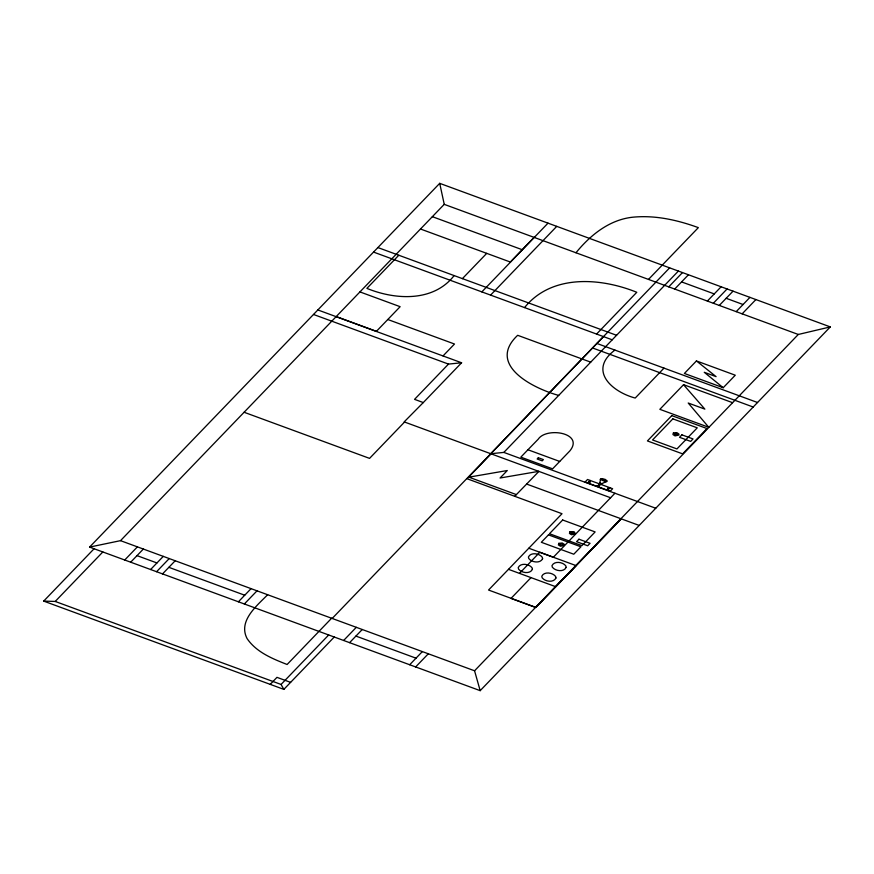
<?xml version="1.0" encoding="UTF-8"?>
<svg xmlns="http://www.w3.org/2000/svg" width="874" height="874" viewBox="0 0 874 874"><rect width="100%" height="100%" fill="white"/><g stroke="black" fill="none" stroke-linecap="round" stroke-linejoin="round"><path stroke-width="1.31" d="M89.585 547.091L439.709 183.343L830.3 326.909L480.176 690.657L89.585 547.091L120.514 540.656L474.56 670.784L480.176 690.657M334.25 637.015L283.853 689.378L43.7 601.104L94.097 548.741M43.7 601.104L55.204 601.443L102.837 551.964M120.514 540.656L444.243 204.33L439.709 183.343M398.806 255.241L366.894 288.376C395.19 299.99 433.428 302.251 454.13 275.583M124.731 560.005L137.393 546.862M130.696 562.201L143.347 549.047M376.355 331.388L400.139 306.687L359.946 291.916M150.612 569.52L163.274 556.377M156.577 571.705L169.228 558.562M162.531 573.901L175.193 560.758M462.379 278.653L486.731 253.362M510.34 262.036L534.08 237.378M481.847 291.883L548.009 223.154M490.587 295.095L556.749 226.366M443.052 355.904L454.491 344.017L387.794 319.502M461.592 362.776L448.493 364.087L414.549 399.352L423.289 402.564L461.592 362.776L317.852 309.942M404.553 422.033L369.56 458.38L244.097 412.266M238.405 601.793L251.067 588.639M575.977 252.75C590.802 234.56 610.631 218.719 634.928 217.014C656.571 215.31 678.115 220.27 698.348 227.633L648.508 279.407M524.553 307.582C551.636 273.955 600.547 277.626 636.785 292.287L596.581 334.054M244.359 603.978L257.022 590.835M267.641 594.735C256.814 605.824 237.925 620.944 247.08 638.577C256.333 652.19 272.327 658.679 287.109 664.491L331.617 618.246M332.175 618.453L669.637 267.859M491.079 453.835L467.098 478.744L562.015 513.715L488.555 590.037L535.915 607.441L621.217 518.828L535.587 607.419L511.028 598.384L531.031 577.605M270.219 684.364L276.96 677.35L290.605 682.365M603.475 336.599L490.74 453.715L503.839 452.404L678.377 271.071M55.204 601.443L281.067 684.451L328.69 634.972M668.752 286.858L682.485 272.579M614.903 350.081C587.885 370.281 611.614 391.771 635.212 398.041L664 368.129M674.706 289.043L688.45 274.775M343.635 640.467L356.297 627.324M527.94 449.76L520.828 457.157L552.597 468.835L569.903 450.853C584.509 432.838 546.425 426.709 538.209 439.207L527.94 449.76L559.71 461.439M349.589 642.652L362.251 629.509M514.72 496.323L538.887 471.414M707.372 301.049L721.116 286.781M713.337 303.245L727.07 288.966M719.291 305.43L733.035 291.162M736.203 311.647L749.936 297.378M696.436 360.929L684.386 373.46L723.213 387.728L735.274 375.208L696.436 360.929L716.101 376.639L704.258 372.291L723.213 387.728M742.157 313.832L755.901 299.563M409.688 664.743L422.339 651.6M587.656 482.94L590.07 480.427M415.653 666.938L428.304 653.785M596.56 486.206C601.104 485.037 599.193 480.471 601.236 478.712L605.026 479.302L607.124 480.875C604.874 483.071 600.121 483.027 598.701 486.993M519.506 573.366L539.837 552.237L553.384 557.219L614.946 493.242M607.528 490.238L610.019 487.758M474.56 670.784L798.29 334.469L830.3 326.909M423.289 402.564L404.17 421.891L610.609 497.765M468.573 477.215L507.281 470.529L500.081 478.002L538.755 471.359M681.578 281.909L714.244 293.915M726.163 298.296L743.075 304.513M444.232 204.352L798.29 334.469M432.357 216.686L522.215 249.713M420.492 229.01L510.482 262.091M377.896 247.56L616.574 335.288M373.548 252.083L612.215 339.811M596.876 343.449L757.539 402.51M592.528 347.972L753.191 407.022M732.51 402.652L683.577 384.669L659.848 409.327L708.781 427.31L688.22 403.012L704.859 409.119L683.534 384.713M590.715 362.153L517.67 335.299C486.053 365.037 533.741 388.613 558.694 395.409M336.206 316.574L376.399 331.344M313.504 314.465L448.493 364.087M599.728 482.918L601.869 483.704M598.974 483.704L587.525 479.498L585.121 482L610.227 491.232L612.641 488.719L601.115 484.491M503.839 452.404L655.751 508.242M526.694 484.087L639.2 525.438M468.693 477.084L516.37 494.608M528.825 548.238L576.042 565.598L555.722 586.694L508.515 569.345M137.021 555.624L156.949 562.954M168.857 567.335L244.731 595.216M355.915 636.086L416.013 658.177M281.067 684.451L283.853 689.378M532.408 569.324C530.103 574.305 521.549 573.038 518.588 569.127L518.227 567.576C520.543 562.605 529.087 563.861 532.058 567.772L532.408 569.324M542.601 558.737C540.296 563.708 531.742 562.452 528.781 558.541L528.42 556.989C530.736 552.018 539.28 553.275 542.241 557.197L542.601 558.737M555.962 577.987C553.668 582.958 545.114 581.702 542.142 577.78L541.793 576.239C544.098 571.257 552.641 572.514 555.613 576.436L555.962 577.987M566.155 567.401C563.85 572.372 555.296 571.115 552.335 567.193L551.975 565.653C554.291 560.682 562.834 561.927 565.795 565.849L566.155 567.401M538.34 457.747L537.149 458.992L542.197 460.849L543.388 459.604L538.34 457.747M590.278 481.891L588.879 481.661L590.278 481.891M548.468 534.866L541.323 542.284L573.781 554.214L580.926 546.796L548.468 534.866M562.67 519.997L549.462 533.719L581.92 545.649L595.128 531.927L562.67 519.997M671.789 415.62L647.426 440.933L682.627 453.868L706.99 428.555L671.789 415.62M672.86 418.864L652.561 439.961L676.946 448.93L697.255 427.834L672.86 418.864M607.758 488.315C606.49 489.189 610.271 489.123 607.758 488.315M558.814 543.344L558.399 544.917L560.452 546.239L564.375 545.398L564.287 544.327L562.244 543.005L558.814 543.344M569.881 531.851L569.466 533.413L571.52 534.735L575.442 533.894L574.294 531.862L569.881 531.851M559.895 543.901L560.278 545.343L563.074 545.059L561.862 543.694L559.895 543.901M570.962 532.397L571.345 533.839L574.142 533.566L572.929 532.2L570.962 532.397M673.384 432.991L672.969 434.564L675.023 435.886L678.945 435.034L678.858 433.974L676.815 432.652L673.384 432.991M674.466 433.537L674.848 434.99L677.645 434.706L676.989 433.548L674.466 433.537M578.938 539.214L576.567 541.683L587.689 545.769L590.059 543.3L578.938 539.214M681.906 434.848L679.535 437.306L690.657 441.392L693.027 438.934L681.906 434.848M600.307 479.323C611.844 485.179 605.398 478.286 600.307 479.323"/></g></svg>
